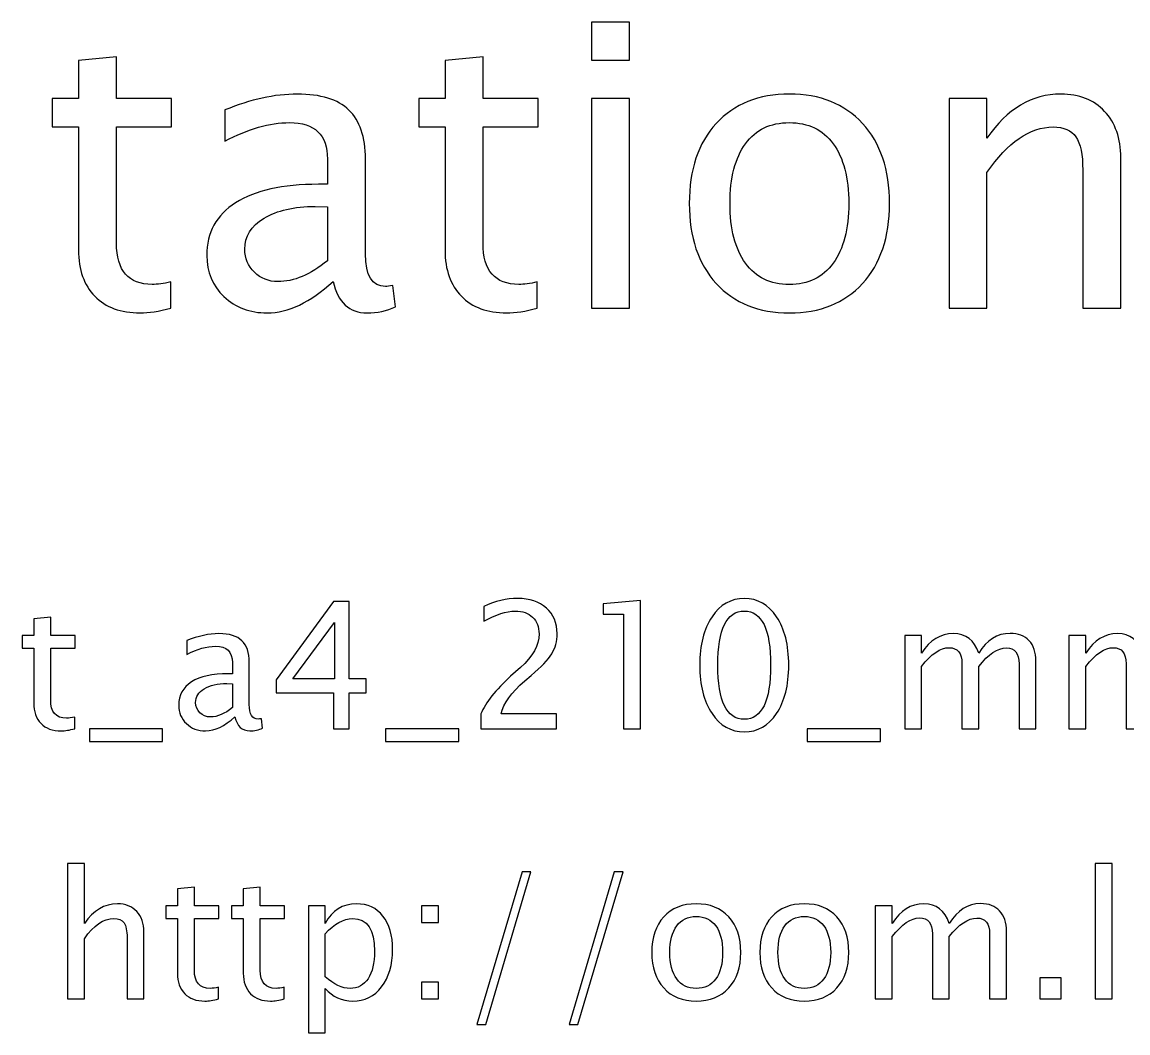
# Model space of a CAD drawing. Header units: centimetres. Extents: x -73 to 73, y -61 to 74.
# Drawn here: x -4.53 to 8.78, y 62.01 to 74.18 of the extents above; entities that cross this region are included whole.
import ezdxf

# ---------------------------------------------------------------- set-up
doc = ezdxf.new("R2010")
doc.units = ezdxf.units.CM
doc.header["$MEASUREMENT"] = 0
doc.layers.add('Layer 1', color=7, linetype='Continuous')

msp = doc.modelspace()

# ---------------------------------------------------------------- linework, layer by layer
at = {"layer": 'Layer 1'}
for points, knots in [([(2.32405, 73.71903), (2.32405, 73.71903), (2.32405, 74.17623), (2.32405, 74.17623), (2.32405, 74.17623), (2.32405, 74.17623), (2.78125, 74.17623), (2.78125, 74.17623), (2.78125, 74.17623), (2.78125, 74.17623), (2.78125, 73.71903), (2.78125, 73.71903), (2.78125, 73.71903), (2.78125, 73.71903), (2.32405, 73.71903), (2.32405, 73.71903)], [0, 0, 0, 0, 0.2, 0.2, 0.2, 0.2, 0.4, 0.4, 0.4, 0.4, 0.6, 0.6, 0.6, 0.6, 1, 1, 1, 1]), ([(-2.73929, 70.73373), (-2.88057, 70.69484), (-3.00361, 70.67579), (-3.10759, 70.67579), (-3.10759, 70.67579), (-3.34095, 70.67579), (-3.52272, 70.74247), (-3.65289, 70.87582), (-3.65289, 70.87582), (-3.78386, 71.00917), (-3.84895, 71.19411), (-3.84895, 71.43144), (-3.84895, 71.43144), (-3.84895, 71.43144), (-3.84895, 72.91417), (-3.84895, 72.91417), (-3.84895, 72.91417), (-3.84895, 72.91417), (-4.16486, 72.91417), (-4.16486, 72.91417), (-4.16486, 72.91417), (-4.16486, 72.91417), (-4.16486, 73.25707), (-4.16486, 73.25707), (-4.16486, 73.25707), (-4.16486, 73.25707), (-3.84895, 73.25707), (-3.84895, 73.25707), (-3.84895, 73.25707), (-3.84895, 73.25707), (-3.84895, 73.71347), (-3.84895, 73.71347), (-3.84895, 73.71347), (-3.84895, 73.71347), (-3.39175, 73.75713), (-3.39175, 73.75713), (-3.39175, 73.75713), (-3.39175, 73.75713), (-3.39175, 73.25707), (-3.39175, 73.25707), (-3.39175, 73.25707), (-3.39175, 73.25707), (-2.72976, 73.25707), (-2.72976, 73.25707), (-2.72976, 73.25707), (-2.72976, 73.25707), (-2.72976, 72.91417), (-2.72976, 72.91417), (-2.72976, 72.91417), (-2.72976, 72.91417), (-3.39175, 72.91417), (-3.39175, 72.91417), (-3.39175, 72.91417), (-3.39175, 72.91417), (-3.39175, 71.51399), (-3.39175, 71.51399), (-3.39175, 71.51399), (-3.39175, 71.18379), (-3.24808, 71.01869), (-2.96154, 71.01869), (-2.96154, 71.01869), (-2.90042, 71.01869), (-2.8266, 71.02901), (-2.73929, 71.04885), (-2.73929, 71.04885), (-2.73929, 71.04885), (-2.73929, 70.73373), (-2.73929, 70.73373)], [0, 0, 0, 0, 0.05555556, 0.05555556, 0.05555556, 0.05555556, 0.11111111, 0.11111111, 0.11111111, 0.11111111, 0.16666667, 0.16666667, 0.16666667, 0.16666667, 0.22222222, 0.22222222, 0.22222222, 0.22222222, 0.27777778, 0.27777778, 0.27777778, 0.27777778, 0.33333333, 0.33333333, 0.33333333, 0.33333333, 0.38888889, 0.38888889, 0.38888889, 0.38888889, 0.44444444, 0.44444444, 0.44444444, 0.44444444, 0.5, 0.5, 0.5, 0.5, 0.55555556, 0.55555556, 0.55555556, 0.55555556, 0.61111111, 0.61111111, 0.61111111, 0.61111111, 0.66666667, 0.66666667, 0.66666667, 0.66666667, 0.72222222, 0.72222222, 0.72222222, 0.72222222, 0.77777778, 0.77777778, 0.77777778, 0.77777778, 0.83333333, 0.83333333, 0.83333333, 0.83333333, 0.88888889, 0.88888889, 0.88888889, 0.88888889, 1, 1, 1, 1]), ([(1.67158, 70.73373), (1.5303, 70.69484), (1.40726, 70.67579), (1.30328, 70.67579), (1.30328, 70.67579), (1.06992, 70.67579), (0.88815, 70.74247), (0.75798, 70.87582), (0.75798, 70.87582), (0.62701, 71.00917), (0.56192, 71.19411), (0.56192, 71.43144), (0.56192, 71.43144), (0.56192, 71.43144), (0.56192, 72.91417), (0.56192, 72.91417), (0.56192, 72.91417), (0.56192, 72.91417), (0.24601, 72.91417), (0.24601, 72.91417), (0.24601, 72.91417), (0.24601, 72.91417), (0.24601, 73.25707), (0.24601, 73.25707), (0.24601, 73.25707), (0.24601, 73.25707), (0.56192, 73.25707), (0.56192, 73.25707), (0.56192, 73.25707), (0.56192, 73.25707), (0.56192, 73.71347), (0.56192, 73.71347), (0.56192, 73.71347), (0.56192, 73.71347), (1.01912, 73.75713), (1.01912, 73.75713), (1.01912, 73.75713), (1.01912, 73.75713), (1.01912, 73.25707), (1.01912, 73.25707), (1.01912, 73.25707), (1.01912, 73.25707), (1.68111, 73.25707), (1.68111, 73.25707), (1.68111, 73.25707), (1.68111, 73.25707), (1.68111, 72.91417), (1.68111, 72.91417), (1.68111, 72.91417), (1.68111, 72.91417), (1.01912, 72.91417), (1.01912, 72.91417), (1.01912, 72.91417), (1.01912, 72.91417), (1.01912, 71.51399), (1.01912, 71.51399), (1.01912, 71.51399), (1.01912, 71.18379), (1.16279, 71.01869), (1.44933, 71.01869), (1.44933, 71.01869), (1.51045, 71.01869), (1.58427, 71.02901), (1.67158, 71.04885), (1.67158, 71.04885), (1.67158, 71.04885), (1.67158, 70.73373), (1.67158, 70.73373)], [0, 0, 0, 0, 0.05555556, 0.05555556, 0.05555556, 0.05555556, 0.11111111, 0.11111111, 0.11111111, 0.11111111, 0.16666667, 0.16666667, 0.16666667, 0.16666667, 0.22222222, 0.22222222, 0.22222222, 0.22222222, 0.27777778, 0.27777778, 0.27777778, 0.27777778, 0.33333333, 0.33333333, 0.33333333, 0.33333333, 0.38888889, 0.38888889, 0.38888889, 0.38888889, 0.44444444, 0.44444444, 0.44444444, 0.44444444, 0.5, 0.5, 0.5, 0.5, 0.55555556, 0.55555556, 0.55555556, 0.55555556, 0.61111111, 0.61111111, 0.61111111, 0.61111111, 0.66666667, 0.66666667, 0.66666667, 0.66666667, 0.72222222, 0.72222222, 0.72222222, 0.72222222, 0.77777778, 0.77777778, 0.77777778, 0.77777778, 0.83333333, 0.83333333, 0.83333333, 0.83333333, 0.88888889, 0.88888889, 0.88888889, 0.88888889, 1, 1, 1, 1]), ([(-0.78586, 71.05441), (-1.0605, 70.802), (-1.32482, 70.67579), (-1.57882, 70.67579), (-1.57882, 70.67579), (-1.78758, 70.67579), (-1.96141, 70.74088), (-2.09873, 70.87185), (-2.09873, 70.87185), (-2.23684, 71.00282), (-2.30589, 71.16792), (-2.30589, 71.36715), (-2.30589, 71.36715), (-2.30589, 71.64258), (-2.19001, 71.85451), (-1.95823, 72.00215), (-1.95823, 72.00215), (-1.72646, 72.14978), (-1.39388, 72.2236), (-0.96049, 72.2236), (-0.96049, 72.2236), (-0.96049, 72.2236), (-0.85333, 72.2236), (-0.85333, 72.2236), (-0.85333, 72.2236), (-0.85333, 72.2236), (-0.85333, 72.52761), (-0.85333, 72.52761), (-0.85333, 72.52761), (-0.85333, 72.8205), (-1.00573, 72.96655), (-1.31133, 72.96655), (-1.31133, 72.96655), (-1.54786, 72.96655), (-1.80663, 72.89194), (-2.08682, 72.74272), (-2.08682, 72.74272), (-2.08682, 72.74272), (-2.08682, 73.11895), (-2.08682, 73.11895), (-2.08682, 73.11895), (-1.77884, 73.24595), (-1.48833, 73.30945), (-1.21608, 73.30945), (-1.21608, 73.30945), (-0.93588, 73.30945), (-0.72871, 73.24595), (-0.59616, 73.11816), (-0.59616, 73.11816), (-0.46281, 72.99037), (-0.39613, 72.79352), (-0.39613, 72.52761), (-0.39613, 72.52761), (-0.39613, 72.52761), (-0.39613, 71.38699), (-0.39613, 71.38699), (-0.39613, 71.38699), (-0.39613, 71.12585), (-0.31596, 70.99488), (-0.15483, 70.99488), (-0.15483, 70.99488), (-0.13499, 70.99488), (-0.10562, 70.99805), (-0.06673, 71.0044), (-0.06673, 71.0044), (-0.06673, 71.0044), (-0.03418, 70.7504), (-0.03418, 70.7504), (-0.03418, 70.7504), (-0.13816, 70.7004), (-0.25246, 70.67579), (-0.37788, 70.67579), (-0.37788, 70.67579), (-0.59139, 70.67579), (-0.72713, 70.802), (-0.78586, 71.05441)], [0, 0, 0, 0, 0.05, 0.05, 0.05, 0.05, 0.1, 0.1, 0.1, 0.1, 0.15, 0.15, 0.15, 0.15, 0.2, 0.2, 0.2, 0.2, 0.25, 0.25, 0.25, 0.25, 0.3, 0.3, 0.3, 0.3, 0.35, 0.35, 0.35, 0.35, 0.4, 0.4, 0.4, 0.4, 0.45, 0.45, 0.45, 0.45, 0.5, 0.5, 0.5, 0.5, 0.55, 0.55, 0.55, 0.55, 0.6, 0.6, 0.6, 0.6, 0.65, 0.65, 0.65, 0.65, 0.7, 0.7, 0.7, 0.7, 0.75, 0.75, 0.75, 0.75, 0.8, 0.8, 0.8, 0.8, 0.85, 0.85, 0.85, 0.85, 0.9, 0.9, 0.9, 0.9, 1, 1, 1, 1]), ([(2.32405, 70.73294), (2.32405, 70.73294), (2.32405, 73.25707), (2.32405, 73.25707), (2.32405, 73.25707), (2.32405, 73.25707), (2.78125, 73.25707), (2.78125, 73.25707), (2.78125, 73.25707), (2.78125, 73.25707), (2.78125, 70.73294), (2.78125, 70.73294), (2.78125, 70.73294), (2.78125, 70.73294), (2.32405, 70.73294), (2.32405, 70.73294)], [0, 0, 0, 0, 0.2, 0.2, 0.2, 0.2, 0.4, 0.4, 0.4, 0.4, 0.6, 0.6, 0.6, 0.6, 1, 1, 1, 1]), ([(4.7053, 70.67579), (4.33462, 70.67579), (4.04093, 70.79406), (3.82503, 71.0306), (3.82503, 71.0306), (3.60834, 71.26713), (3.50039, 71.5886), (3.50039, 71.99421), (3.50039, 71.99421), (3.50039, 72.39902), (3.60834, 72.7197), (3.82503, 72.95544), (3.82503, 72.95544), (4.04093, 73.19118), (4.33462, 73.30945), (4.7053, 73.30945), (4.7053, 73.30945), (5.07598, 73.30945), (5.36967, 73.19118), (5.58557, 72.95544), (5.58557, 72.95544), (5.80226, 72.7197), (5.91021, 72.39902), (5.91021, 71.99421), (5.91021, 71.99421), (5.91021, 71.5886), (5.80226, 71.26713), (5.58557, 71.0306), (5.58557, 71.0306), (5.36967, 70.79406), (5.07598, 70.67579), (4.7053, 70.67579)], [0, 0, 0, 0, 0.11111111, 0.11111111, 0.11111111, 0.11111111, 0.22222222, 0.22222222, 0.22222222, 0.22222222, 0.33333333, 0.33333333, 0.33333333, 0.33333333, 0.44444444, 0.44444444, 0.44444444, 0.44444444, 0.55555556, 0.55555556, 0.55555556, 0.55555556, 0.66666667, 0.66666667, 0.66666667, 0.66666667, 0.77777778, 0.77777778, 0.77777778, 0.77777778, 1, 1, 1, 1]), ([(6.62617, 70.73294), (6.62617, 70.73294), (6.62617, 73.25707), (6.62617, 73.25707), (6.62617, 73.25707), (6.62617, 73.25707), (7.08337, 73.25707), (7.08337, 73.25707), (7.08337, 73.25707), (7.08337, 73.25707), (7.08337, 72.78002), (7.08337, 72.78002), (7.08337, 72.78002), (7.32546, 73.13324), (7.62233, 73.30945), (7.97316, 73.30945), (7.97316, 73.30945), (8.19383, 73.30945), (8.36925, 73.2404), (8.49863, 73.10149), (8.49863, 73.10149), (8.62801, 72.96338), (8.6931, 72.77685), (8.6931, 72.54348), (8.6931, 72.54348), (8.6931, 72.54348), (8.6931, 70.73294), (8.6931, 70.73294), (8.6931, 70.73294), (8.6931, 70.73294), (8.2359, 70.73294), (8.2359, 70.73294), (8.2359, 70.73294), (8.2359, 70.73294), (8.2359, 72.39426), (8.2359, 72.39426), (8.2359, 72.39426), (8.2359, 72.58158), (8.20811, 72.71493), (8.15335, 72.79431), (8.15335, 72.79431), (8.09778, 72.87448), (8.0065, 72.91417), (7.87871, 72.91417), (7.87871, 72.91417), (7.59772, 72.91417), (7.33261, 72.73081), (7.08337, 72.3641), (7.08337, 72.3641), (7.08337, 72.3641), (7.08337, 70.73294), (7.08337, 70.73294), (7.08337, 70.73294), (7.08337, 70.73294), (6.62617, 70.73294), (6.62617, 70.73294)], [0, 0, 0, 0, 0.06666667, 0.06666667, 0.06666667, 0.06666667, 0.13333333, 0.13333333, 0.13333333, 0.13333333, 0.2, 0.2, 0.2, 0.2, 0.26666667, 0.26666667, 0.26666667, 0.26666667, 0.33333333, 0.33333333, 0.33333333, 0.33333333, 0.4, 0.4, 0.4, 0.4, 0.46666667, 0.46666667, 0.46666667, 0.46666667, 0.53333333, 0.53333333, 0.53333333, 0.53333333, 0.6, 0.6, 0.6, 0.6, 0.66666667, 0.66666667, 0.66666667, 0.66666667, 0.73333333, 0.73333333, 0.73333333, 0.73333333, 0.8, 0.8, 0.8, 0.8, 0.86666667, 0.86666667, 0.86666667, 0.86666667, 1, 1, 1, 1]), ([(4.7045, 71.01869), (4.93072, 71.01869), (5.10694, 71.10362), (5.23235, 71.27428), (5.23235, 71.27428), (5.35697, 71.44414), (5.41967, 71.68465), (5.41967, 71.99421), (5.41967, 71.99421), (5.41967, 72.30298), (5.35697, 72.54269), (5.23235, 72.71255), (5.23235, 72.71255), (5.10694, 72.88162), (4.93072, 72.96655), (4.7045, 72.96655), (4.7045, 72.96655), (4.47749, 72.96655), (4.30128, 72.88162), (4.17745, 72.71255), (4.17745, 72.71255), (4.05284, 72.54269), (3.99092, 72.30298), (3.99092, 71.99421), (3.99092, 71.99421), (3.99092, 71.68465), (4.05284, 71.44414), (4.17745, 71.27428), (4.17745, 71.27428), (4.30128, 71.10362), (4.47749, 71.01869), (4.7045, 71.01869)], [0, 0, 0, 0, 0.11111111, 0.11111111, 0.11111111, 0.11111111, 0.22222222, 0.22222222, 0.22222222, 0.22222222, 0.33333333, 0.33333333, 0.33333333, 0.33333333, 0.44444444, 0.44444444, 0.44444444, 0.44444444, 0.55555556, 0.55555556, 0.55555556, 0.55555556, 0.66666667, 0.66666667, 0.66666667, 0.66666667, 0.77777778, 0.77777778, 0.77777778, 0.77777778, 1, 1, 1, 1]), ([(-0.85333, 71.30365), (-0.85333, 71.30365), (-0.85333, 71.95214), (-0.85333, 71.95214), (-0.85333, 71.95214), (-0.85333, 71.95214), (-1.00018, 71.9569), (-1.00018, 71.9569), (-1.00018, 71.9569), (-1.25418, 71.9569), (-1.45896, 71.91007), (-1.61533, 71.81641), (-1.61533, 71.81641), (-1.77091, 71.72195), (-1.84869, 71.59733), (-1.84869, 71.44176), (-1.84869, 71.44176), (-1.84869, 71.33302), (-1.8098, 71.24094), (-1.73281, 71.16553), (-1.73281, 71.16553), (-1.65502, 71.09013), (-1.56056, 71.05203), (-1.44864, 71.05203), (-1.44864, 71.05203), (-1.25814, 71.05203), (-1.05971, 71.13617), (-0.85333, 71.30365)], [0, 0, 0, 0, 0.125, 0.125, 0.125, 0.125, 0.25, 0.25, 0.25, 0.25, 0.375, 0.375, 0.375, 0.375, 0.5, 0.5, 0.5, 0.5, 0.625, 0.625, 0.625, 0.625, 0.75, 0.75, 0.75, 0.75, 1, 1, 1, 1]), ([(-0.78234, 65.67044), (-0.78234, 65.67044), (-0.78234, 66.10436), (-0.78234, 66.10436), (-0.78234, 66.10436), (-0.78234, 66.10436), (-1.47237, 66.10436), (-1.47237, 66.10436), (-1.47237, 66.10436), (-1.47237, 66.10436), (-1.47237, 66.25887), (-1.47237, 66.25887), (-1.47237, 66.25887), (-1.47237, 66.25887), (-0.78234, 67.20079), (-0.78234, 67.20079), (-0.78234, 67.20079), (-0.78234, 67.20079), (-0.59184, 67.20079), (-0.59184, 67.20079), (-0.59184, 67.20079), (-0.59184, 67.20079), (-0.59184, 66.27157), (-0.59184, 66.27157), (-0.59184, 66.27157), (-0.59184, 66.27157), (-0.38652, 66.27157), (-0.38652, 66.27157), (-0.38652, 66.27157), (-0.38652, 66.27157), (-0.38652, 66.10436), (-0.38652, 66.10436), (-0.38652, 66.10436), (-0.38652, 66.10436), (-0.59184, 66.10436), (-0.59184, 66.10436), (-0.59184, 66.10436), (-0.59184, 66.10436), (-0.59184, 65.67044), (-0.59184, 65.67044), (-0.59184, 65.67044), (-0.59184, 65.67044), (-0.78234, 65.67044), (-0.78234, 65.67044)], [0, 0, 0, 0, 0.08333333, 0.08333333, 0.08333333, 0.08333333, 0.16666667, 0.16666667, 0.16666667, 0.16666667, 0.25, 0.25, 0.25, 0.25, 0.33333333, 0.33333333, 0.33333333, 0.33333333, 0.41666667, 0.41666667, 0.41666667, 0.41666667, 0.5, 0.5, 0.5, 0.5, 0.58333333, 0.58333333, 0.58333333, 0.58333333, 0.66666667, 0.66666667, 0.66666667, 0.66666667, 0.75, 0.75, 0.75, 0.75, 0.83333333, 0.83333333, 0.83333333, 0.83333333, 1, 1, 1, 1]), ([(0.99214, 65.67044), (0.99214, 65.67044), (0.99214, 65.84824), (0.99214, 65.84824), (0.99214, 65.84824), (1.05141, 65.98688), (1.171, 66.13822), (1.35127, 66.30156), (1.35127, 66.30156), (1.35127, 66.30156), (1.46769, 66.40598), (1.46769, 66.40598), (1.46769, 66.40598), (1.61762, 66.54216), (1.69276, 66.67692), (1.69276, 66.81097), (1.69276, 66.81097), (1.69276, 66.8967), (1.66701, 66.96373), (1.61586, 67.01276), (1.61586, 67.01276), (1.5647, 67.0618), (1.49379, 67.08649), (1.40384, 67.08649), (1.40384, 67.08649), (1.29871, 67.08649), (1.17418, 67.04628), (1.03024, 66.96584), (1.03024, 66.96584), (1.03024, 66.96584), (1.03024, 67.14364), (1.03024, 67.14364), (1.03024, 67.14364), (1.16606, 67.20714), (1.30118, 67.23889), (1.43594, 67.23889), (1.43594, 67.23889), (1.57917, 67.23889), (1.69417, 67.20044), (1.78096, 67.12318), (1.78096, 67.12318), (1.86739, 67.04592), (1.91078, 66.94362), (1.91078, 66.81591), (1.91078, 66.81591), (1.91078, 66.72419), (1.88891, 66.6427), (1.84516, 66.57179), (1.84516, 66.57179), (1.80106, 66.50053), (1.71957, 66.41445), (1.59998, 66.31285), (1.59998, 66.31285), (1.59998, 66.31285), (1.52131, 66.24582), (1.52131, 66.24582), (1.52131, 66.24582), (1.35762, 66.10718), (1.26308, 65.97453), (1.23768, 65.84824), (1.23768, 65.84824), (1.23768, 65.84824), (1.90443, 65.84824), (1.90443, 65.84824), (1.90443, 65.84824), (1.90443, 65.84824), (1.90443, 65.67044), (1.90443, 65.67044), (1.90443, 65.67044), (1.90443, 65.67044), (0.99214, 65.67044), (0.99214, 65.67044)], [0, 0, 0, 0, 0.05263158, 0.05263158, 0.05263158, 0.05263158, 0.10526316, 0.10526316, 0.10526316, 0.10526316, 0.15789474, 0.15789474, 0.15789474, 0.15789474, 0.21052632, 0.21052632, 0.21052632, 0.21052632, 0.26315789, 0.26315789, 0.26315789, 0.26315789, 0.31578947, 0.31578947, 0.31578947, 0.31578947, 0.36842105, 0.36842105, 0.36842105, 0.36842105, 0.42105263, 0.42105263, 0.42105263, 0.42105263, 0.47368421, 0.47368421, 0.47368421, 0.47368421, 0.52631579, 0.52631579, 0.52631579, 0.52631579, 0.57894737, 0.57894737, 0.57894737, 0.57894737, 0.63157895, 0.63157895, 0.63157895, 0.63157895, 0.68421053, 0.68421053, 0.68421053, 0.68421053, 0.73684211, 0.73684211, 0.73684211, 0.73684211, 0.78947368, 0.78947368, 0.78947368, 0.78947368, 0.84210526, 0.84210526, 0.84210526, 0.84210526, 0.89473684, 0.89473684, 0.89473684, 0.89473684, 1, 1, 1, 1]), ([(2.70947, 65.67044), (2.70947, 65.67044), (2.70947, 67.04839), (2.70947, 67.04839), (2.70947, 67.04839), (2.70947, 67.04839), (2.46605, 67.04839), (2.46605, 67.04839), (2.46605, 67.04839), (2.46605, 67.04839), (2.46605, 67.17539), (2.46605, 67.17539), (2.46605, 67.17539), (2.46605, 67.17539), (2.91267, 67.21349), (2.91267, 67.21349), (2.91267, 67.21349), (2.91267, 67.21349), (2.91267, 65.67044), (2.91267, 65.67044), (2.91267, 65.67044), (2.91267, 65.67044), (2.70947, 65.67044), (2.70947, 65.67044)], [0, 0, 0, 0, 0.14285714, 0.14285714, 0.14285714, 0.14285714, 0.28571429, 0.28571429, 0.28571429, 0.28571429, 0.42857143, 0.42857143, 0.42857143, 0.42857143, 0.57142857, 0.57142857, 0.57142857, 0.57142857, 0.71428571, 0.71428571, 0.71428571, 0.71428571, 1, 1, 1, 1]), ([(4.16221, 65.63234), (4.00169, 65.63234), (3.87222, 65.70607), (3.77415, 65.85318), (3.77415, 65.85318), (3.67573, 66.00029), (3.62669, 66.19432), (3.62669, 66.43562), (3.62669, 66.43562), (3.62669, 66.67692), (3.67573, 66.87094), (3.77415, 67.01805), (3.77415, 67.01805), (3.87222, 67.16516), (4.00169, 67.23889), (4.16221, 67.23889), (4.16221, 67.23889), (4.32343, 67.23889), (4.4529, 67.16551), (4.55097, 67.01876), (4.55097, 67.01876), (4.64869, 66.872), (4.69773, 66.67762), (4.69773, 66.43562), (4.69773, 66.43562), (4.69773, 66.19432), (4.64869, 66.00029), (4.55097, 65.85318), (4.55097, 65.85318), (4.4529, 65.70607), (4.32343, 65.63234), (4.16221, 65.63234)], [0, 0, 0, 0, 0.11111111, 0.11111111, 0.11111111, 0.11111111, 0.22222222, 0.22222222, 0.22222222, 0.22222222, 0.33333333, 0.33333333, 0.33333333, 0.33333333, 0.44444444, 0.44444444, 0.44444444, 0.44444444, 0.55555556, 0.55555556, 0.55555556, 0.55555556, 0.66666667, 0.66666667, 0.66666667, 0.66666667, 0.77777778, 0.77777778, 0.77777778, 0.77777778, 1, 1, 1, 1]), ([(4.16185, 65.78474), (4.37387, 65.78474), (4.47971, 66.0017), (4.47971, 66.43562), (4.47971, 66.43562), (4.47971, 66.86953), (4.37387, 67.08649), (4.16185, 67.08649), (4.16185, 67.08649), (3.95054, 67.08649), (3.84471, 66.86953), (3.84471, 66.43562), (3.84471, 66.43562), (3.84471, 66.0017), (3.95054, 65.78474), (4.16185, 65.78474)], [0, 0, 0, 0, 0.2, 0.2, 0.2, 0.2, 0.4, 0.4, 0.4, 0.4, 0.6, 0.6, 0.6, 0.6, 1, 1, 1, 1]), ([(-3.89419, 65.67079), (-3.95698, 65.65351), (-4.01166, 65.64504), (-4.05788, 65.64504), (-4.05788, 65.64504), (-4.16159, 65.64504), (-4.24238, 65.67467), (-4.30024, 65.73394), (-4.30024, 65.73394), (-4.35845, 65.79321), (-4.38737, 65.8754), (-4.38737, 65.98088), (-4.38737, 65.98088), (-4.38737, 65.98088), (-4.38737, 66.63987), (-4.38737, 66.63987), (-4.38737, 66.63987), (-4.38737, 66.63987), (-4.52778, 66.63987), (-4.52778, 66.63987), (-4.52778, 66.63987), (-4.52778, 66.63987), (-4.52778, 66.79228), (-4.52778, 66.79228), (-4.52778, 66.79228), (-4.52778, 66.79228), (-4.38737, 66.79228), (-4.38737, 66.79228), (-4.38737, 66.79228), (-4.38737, 66.79228), (-4.38737, 66.99512), (-4.38737, 66.99512), (-4.38737, 66.99512), (-4.38737, 66.99512), (-4.18417, 67.01453), (-4.18417, 67.01453), (-4.18417, 67.01453), (-4.18417, 67.01453), (-4.18417, 66.79228), (-4.18417, 66.79228), (-4.18417, 66.79228), (-4.18417, 66.79228), (-3.88996, 66.79228), (-3.88996, 66.79228), (-3.88996, 66.79228), (-3.88996, 66.79228), (-3.88996, 66.63987), (-3.88996, 66.63987), (-3.88996, 66.63987), (-3.88996, 66.63987), (-4.18417, 66.63987), (-4.18417, 66.63987), (-4.18417, 66.63987), (-4.18417, 66.63987), (-4.18417, 66.01757), (-4.18417, 66.01757), (-4.18417, 66.01757), (-4.18417, 65.87082), (-4.12032, 65.79744), (-3.99297, 65.79744), (-3.99297, 65.79744), (-3.9658, 65.79744), (-3.93299, 65.80203), (-3.89419, 65.81085), (-3.89419, 65.81085), (-3.89419, 65.81085), (-3.89419, 65.67079), (-3.89419, 65.67079)], [0, 0, 0, 0, 0.05555556, 0.05555556, 0.05555556, 0.05555556, 0.11111111, 0.11111111, 0.11111111, 0.11111111, 0.16666667, 0.16666667, 0.16666667, 0.16666667, 0.22222222, 0.22222222, 0.22222222, 0.22222222, 0.27777778, 0.27777778, 0.27777778, 0.27777778, 0.33333333, 0.33333333, 0.33333333, 0.33333333, 0.38888889, 0.38888889, 0.38888889, 0.38888889, 0.44444444, 0.44444444, 0.44444444, 0.44444444, 0.5, 0.5, 0.5, 0.5, 0.55555556, 0.55555556, 0.55555556, 0.55555556, 0.61111111, 0.61111111, 0.61111111, 0.61111111, 0.66666667, 0.66666667, 0.66666667, 0.66666667, 0.72222222, 0.72222222, 0.72222222, 0.72222222, 0.77777778, 0.77777778, 0.77777778, 0.77777778, 0.83333333, 0.83333333, 0.83333333, 0.83333333, 0.88888889, 0.88888889, 0.88888889, 0.88888889, 1, 1, 1, 1]), ([(-1.27164, 66.27157), (-1.27164, 66.27157), (-0.76964, 66.27157), (-0.76964, 66.27157), (-0.76964, 66.27157), (-0.76964, 66.27157), (-0.76964, 66.94961), (-0.76964, 66.94961), (-0.76964, 66.94961), (-0.76964, 66.94961), (-1.27164, 66.27157), (-1.27164, 66.27157)], [0, 0, 0, 0, 0.25, 0.25, 0.25, 0.25, 0.5, 0.5, 0.5, 0.5, 1, 1, 1, 1]), ([(-1.96767, 65.81332), (-2.08973, 65.70113), (-2.2072, 65.64504), (-2.32009, 65.64504), (-2.32009, 65.64504), (-2.41287, 65.64504), (-2.49013, 65.67397), (-2.55116, 65.73218), (-2.55116, 65.73218), (-2.61254, 65.79038), (-2.64324, 65.86376), (-2.64324, 65.95231), (-2.64324, 65.95231), (-2.64324, 66.07472), (-2.59173, 66.16892), (-2.48872, 66.23453), (-2.48872, 66.23453), (-2.38571, 66.30015), (-2.23789, 66.33296), (-2.04528, 66.33296), (-2.04528, 66.33296), (-2.04528, 66.33296), (-1.99765, 66.33296), (-1.99765, 66.33296), (-1.99765, 66.33296), (-1.99765, 66.33296), (-1.99765, 66.46807), (-1.99765, 66.46807), (-1.99765, 66.46807), (-1.99765, 66.59825), (-2.06539, 66.66316), (-2.20121, 66.66316), (-2.20121, 66.66316), (-2.30633, 66.66316), (-2.42134, 66.63), (-2.54587, 66.56367), (-2.54587, 66.56367), (-2.54587, 66.56367), (-2.54587, 66.73089), (-2.54587, 66.73089), (-2.54587, 66.73089), (-2.40899, 66.78734), (-2.27987, 66.81556), (-2.15887, 66.81556), (-2.15887, 66.81556), (-2.03434, 66.81556), (-1.94227, 66.78734), (-1.88335, 66.73054), (-1.88335, 66.73054), (-1.82409, 66.67374), (-1.79445, 66.58625), (-1.79445, 66.46807), (-1.79445, 66.46807), (-1.79445, 66.46807), (-1.79445, 65.96113), (-1.79445, 65.96113), (-1.79445, 65.96113), (-1.79445, 65.84507), (-1.75882, 65.78686), (-1.68721, 65.78686), (-1.68721, 65.78686), (-1.67839, 65.78686), (-1.66533, 65.78827), (-1.64805, 65.79109), (-1.64805, 65.79109), (-1.64805, 65.79109), (-1.63358, 65.6782), (-1.63358, 65.6782), (-1.63358, 65.6782), (-1.6798, 65.65598), (-1.7306, 65.64504), (-1.78634, 65.64504), (-1.78634, 65.64504), (-1.88124, 65.64504), (-1.94156, 65.70113), (-1.96767, 65.81332)], [0, 0, 0, 0, 0.05, 0.05, 0.05, 0.05, 0.1, 0.1, 0.1, 0.1, 0.15, 0.15, 0.15, 0.15, 0.2, 0.2, 0.2, 0.2, 0.25, 0.25, 0.25, 0.25, 0.3, 0.3, 0.3, 0.3, 0.35, 0.35, 0.35, 0.35, 0.4, 0.4, 0.4, 0.4, 0.45, 0.45, 0.45, 0.45, 0.5, 0.5, 0.5, 0.5, 0.55, 0.55, 0.55, 0.55, 0.6, 0.6, 0.6, 0.6, 0.65, 0.65, 0.65, 0.65, 0.7, 0.7, 0.7, 0.7, 0.75, 0.75, 0.75, 0.75, 0.8, 0.8, 0.8, 0.8, 0.85, 0.85, 0.85, 0.85, 0.9, 0.9, 0.9, 0.9, 1, 1, 1, 1]), ([(6.09332, 65.67044), (6.09332, 65.67044), (6.09332, 66.79228), (6.09332, 66.79228), (6.09332, 66.79228), (6.09332, 66.79228), (6.29652, 66.79228), (6.29652, 66.79228), (6.29652, 66.79228), (6.29652, 66.79228), (6.29652, 66.58026), (6.29652, 66.58026), (6.29652, 66.58026), (6.39565, 66.73724), (6.52265, 66.81556), (6.67823, 66.81556), (6.67823, 66.81556), (6.82816, 66.81556), (6.93011, 66.73724), (6.98444, 66.58026), (6.98444, 66.58026), (7.08075, 66.73865), (7.20634, 66.81768), (7.3605, 66.81768), (7.3605, 66.81768), (7.45893, 66.81768), (7.53548, 66.78875), (7.59016, 66.73054), (7.59016, 66.73054), (7.64484, 66.67233), (7.67236, 66.59084), (7.67236, 66.48606), (7.67236, 66.48606), (7.67236, 66.48606), (7.67236, 65.67044), (7.67236, 65.67044), (7.67236, 65.67044), (7.67236, 65.67044), (7.46916, 65.67044), (7.46916, 65.67044), (7.46916, 65.67044), (7.46916, 65.67044), (7.46916, 66.45255), (7.46916, 66.45255), (7.46916, 66.45255), (7.46916, 66.58026), (7.41836, 66.64411), (7.31676, 66.64411), (7.31676, 66.64411), (7.21127, 66.64411), (7.1005, 66.56967), (6.98444, 66.42045), (6.98444, 66.42045), (6.98444, 66.42045), (6.98444, 65.67044), (6.98444, 65.67044), (6.98444, 65.67044), (6.98444, 65.67044), (6.78124, 65.67044), (6.78124, 65.67044), (6.78124, 65.67044), (6.78124, 65.67044), (6.78124, 66.45326), (6.78124, 66.45326), (6.78124, 66.45326), (6.78124, 66.58202), (6.72973, 66.64622), (6.62637, 66.64622), (6.62637, 66.64622), (6.52371, 66.64622), (6.41364, 66.57144), (6.29652, 66.42151), (6.29652, 66.42151), (6.29652, 66.42151), (6.29652, 65.67044), (6.29652, 65.67044), (6.29652, 65.67044), (6.29652, 65.67044), (6.09332, 65.67044), (6.09332, 65.67044)], [0, 0, 0, 0, 0.04761905, 0.04761905, 0.04761905, 0.04761905, 0.0952381, 0.0952381, 0.0952381, 0.0952381, 0.14285714, 0.14285714, 0.14285714, 0.14285714, 0.19047619, 0.19047619, 0.19047619, 0.19047619, 0.23809524, 0.23809524, 0.23809524, 0.23809524, 0.28571429, 0.28571429, 0.28571429, 0.28571429, 0.33333333, 0.33333333, 0.33333333, 0.33333333, 0.38095238, 0.38095238, 0.38095238, 0.38095238, 0.42857143, 0.42857143, 0.42857143, 0.42857143, 0.47619048, 0.47619048, 0.47619048, 0.47619048, 0.52380952, 0.52380952, 0.52380952, 0.52380952, 0.57142857, 0.57142857, 0.57142857, 0.57142857, 0.61904762, 0.61904762, 0.61904762, 0.61904762, 0.66666667, 0.66666667, 0.66666667, 0.66666667, 0.71428571, 0.71428571, 0.71428571, 0.71428571, 0.76190476, 0.76190476, 0.76190476, 0.76190476, 0.80952381, 0.80952381, 0.80952381, 0.80952381, 0.85714286, 0.85714286, 0.85714286, 0.85714286, 0.9047619, 0.9047619, 0.9047619, 0.9047619, 1, 1, 1, 1]), ([(8.06958, 65.67044), (8.06958, 65.67044), (8.06958, 66.79228), (8.06958, 66.79228), (8.06958, 66.79228), (8.06958, 66.79228), (8.27278, 66.79228), (8.27278, 66.79228), (8.27278, 66.79228), (8.27278, 66.79228), (8.27278, 66.58026), (8.27278, 66.58026), (8.27278, 66.58026), (8.37191, 66.73724), (8.49891, 66.81556), (8.65449, 66.81556), (8.65449, 66.81556), (8.80442, 66.81556), (8.90637, 66.73724), (8.9607, 66.58026), (8.9607, 66.58026), (9.05701, 66.73865), (9.1826, 66.81768), (9.33676, 66.81768), (9.33676, 66.81768), (9.43519, 66.81768), (9.51174, 66.78875), (9.56642, 66.73054), (9.56642, 66.73054), (9.6211, 66.67233), (9.64862, 66.59084), (9.64862, 66.48606), (9.64862, 66.48606), (9.64862, 66.48606), (9.64862, 65.67044), (9.64862, 65.67044), (9.64862, 65.67044), (9.64862, 65.67044), (9.44542, 65.67044), (9.44542, 65.67044), (9.44542, 65.67044), (9.44542, 65.67044), (9.44542, 66.45255), (9.44542, 66.45255), (9.44542, 66.45255), (9.44542, 66.58026), (9.39462, 66.64411), (9.29302, 66.64411), (9.29302, 66.64411), (9.18753, 66.64411), (9.07676, 66.56967), (8.9607, 66.42045), (8.9607, 66.42045), (8.9607, 66.42045), (8.9607, 65.67044), (8.9607, 65.67044), (8.9607, 65.67044), (8.9607, 65.67044), (8.7575, 65.67044), (8.7575, 65.67044), (8.7575, 65.67044), (8.7575, 65.67044), (8.7575, 66.45326), (8.7575, 66.45326), (8.7575, 66.45326), (8.7575, 66.58202), (8.70599, 66.64622), (8.60263, 66.64622), (8.60263, 66.64622), (8.49997, 66.64622), (8.3899, 66.57144), (8.27278, 66.42151), (8.27278, 66.42151), (8.27278, 66.42151), (8.27278, 65.67044), (8.27278, 65.67044), (8.27278, 65.67044), (8.27278, 65.67044), (8.06958, 65.67044), (8.06958, 65.67044)], [0, 0, 0, 0, 0.04761905, 0.04761905, 0.04761905, 0.04761905, 0.0952381, 0.0952381, 0.0952381, 0.0952381, 0.14285714, 0.14285714, 0.14285714, 0.14285714, 0.19047619, 0.19047619, 0.19047619, 0.19047619, 0.23809524, 0.23809524, 0.23809524, 0.23809524, 0.28571429, 0.28571429, 0.28571429, 0.28571429, 0.33333333, 0.33333333, 0.33333333, 0.33333333, 0.38095238, 0.38095238, 0.38095238, 0.38095238, 0.42857143, 0.42857143, 0.42857143, 0.42857143, 0.47619048, 0.47619048, 0.47619048, 0.47619048, 0.52380952, 0.52380952, 0.52380952, 0.52380952, 0.57142857, 0.57142857, 0.57142857, 0.57142857, 0.61904762, 0.61904762, 0.61904762, 0.61904762, 0.66666667, 0.66666667, 0.66666667, 0.66666667, 0.71428571, 0.71428571, 0.71428571, 0.71428571, 0.76190476, 0.76190476, 0.76190476, 0.76190476, 0.80952381, 0.80952381, 0.80952381, 0.80952381, 0.85714286, 0.85714286, 0.85714286, 0.85714286, 0.9047619, 0.9047619, 0.9047619, 0.9047619, 1, 1, 1, 1]), ([(-1.99765, 65.92409), (-1.99765, 65.92409), (-1.99765, 66.21231), (-1.99765, 66.21231), (-1.99765, 66.21231), (-1.99765, 66.21231), (-2.06292, 66.21442), (-2.06292, 66.21442), (-2.06292, 66.21442), (-2.17581, 66.21442), (-2.26682, 66.19361), (-2.33632, 66.15198), (-2.33632, 66.15198), (-2.40546, 66.11), (-2.44004, 66.05462), (-2.44004, 65.98547), (-2.44004, 65.98547), (-2.44004, 65.93714), (-2.42275, 65.89622), (-2.38853, 65.8627), (-2.38853, 65.8627), (-2.35396, 65.82919), (-2.31198, 65.81226), (-2.26224, 65.81226), (-2.26224, 65.81226), (-2.17757, 65.81226), (-2.08937, 65.84965), (-1.99765, 65.92409)], [0, 0, 0, 0, 0.125, 0.125, 0.125, 0.125, 0.25, 0.25, 0.25, 0.25, 0.375, 0.375, 0.375, 0.375, 0.5, 0.5, 0.5, 0.5, 0.625, 0.625, 0.625, 0.625, 0.75, 0.75, 0.75, 0.75, 1, 1, 1, 1]), ([(-3.71851, 65.51804), (-3.71851, 65.51804), (-3.71851, 65.67044), (-3.71851, 65.67044), (-3.71851, 65.67044), (-3.71851, 65.67044), (-2.83798, 65.67044), (-2.83798, 65.67044), (-2.83798, 65.67044), (-2.83798, 65.67044), (-2.83798, 65.51804), (-2.83798, 65.51804), (-2.83798, 65.51804), (-2.83798, 65.51804), (-3.71851, 65.51804), (-3.71851, 65.51804)], [0, 0, 0, 0, 0.2, 0.2, 0.2, 0.2, 0.4, 0.4, 0.4, 0.4, 0.6, 0.6, 0.6, 0.6, 1, 1, 1, 1]), ([(-0.15298, 65.51804), (-0.15298, 65.51804), (-0.15298, 65.67044), (-0.15298, 65.67044), (-0.15298, 65.67044), (-0.15298, 65.67044), (0.72755, 65.67044), (0.72755, 65.67044), (0.72755, 65.67044), (0.72755, 65.67044), (0.72755, 65.51804), (0.72755, 65.51804), (0.72755, 65.51804), (0.72755, 65.51804), (-0.15298, 65.51804), (-0.15298, 65.51804)], [0, 0, 0, 0, 0.2, 0.2, 0.2, 0.2, 0.4, 0.4, 0.4, 0.4, 0.6, 0.6, 0.6, 0.6, 1, 1, 1, 1]), ([(4.92068, 65.51804), (4.92068, 65.51804), (4.92068, 65.67044), (4.92068, 65.67044), (4.92068, 65.67044), (4.92068, 65.67044), (5.80121, 65.67044), (5.80121, 65.67044), (5.80121, 65.67044), (5.80121, 65.67044), (5.80121, 65.51804), (5.80121, 65.51804), (5.80121, 65.51804), (5.80121, 65.51804), (4.92068, 65.51804), (4.92068, 65.51804)], [0, 0, 0, 0, 0.2, 0.2, 0.2, 0.2, 0.4, 0.4, 0.4, 0.4, 0.6, 0.6, 0.6, 0.6, 1, 1, 1, 1]), ([(-3.98026, 62.41783), (-3.98026, 62.41783), (-3.98026, 64.04978), (-3.98026, 64.04978), (-3.98026, 64.04978), (-3.98026, 64.04978), (-3.77706, 64.04978), (-3.77706, 64.04978), (-3.77706, 64.04978), (-3.77706, 64.04978), (-3.77706, 63.32765), (-3.77706, 63.32765), (-3.77706, 63.32765), (-3.66946, 63.48463), (-3.53752, 63.56295), (-3.38159, 63.56295), (-3.38159, 63.56295), (-3.28352, 63.56295), (-3.20556, 63.53226), (-3.14806, 63.47052), (-3.14806, 63.47052), (-3.09055, 63.40914), (-3.06162, 63.32623), (-3.06162, 63.22252), (-3.06162, 63.22252), (-3.06162, 63.22252), (-3.06162, 62.41783), (-3.06162, 62.41783), (-3.06162, 62.41783), (-3.06162, 62.41783), (-3.26483, 62.41783), (-3.26483, 62.41783), (-3.26483, 62.41783), (-3.26483, 62.41783), (-3.26483, 63.1562), (-3.26483, 63.1562), (-3.26483, 63.1562), (-3.26483, 63.23945), (-3.27717, 63.29872), (-3.30151, 63.334), (-3.30151, 63.334), (-3.32621, 63.36963), (-3.36678, 63.38726), (-3.42358, 63.38726), (-3.42358, 63.38726), (-3.54846, 63.38726), (-3.66629, 63.30577), (-3.77706, 63.14279), (-3.77706, 63.14279), (-3.77706, 63.14279), (-3.77706, 62.41783), (-3.77706, 62.41783), (-3.77706, 62.41783), (-3.77706, 62.41783), (-3.98026, 62.41783), (-3.98026, 62.41783)], [0, 0, 0, 0, 0.06666667, 0.06666667, 0.06666667, 0.06666667, 0.13333333, 0.13333333, 0.13333333, 0.13333333, 0.2, 0.2, 0.2, 0.2, 0.26666667, 0.26666667, 0.26666667, 0.26666667, 0.33333333, 0.33333333, 0.33333333, 0.33333333, 0.4, 0.4, 0.4, 0.4, 0.46666667, 0.46666667, 0.46666667, 0.46666667, 0.53333333, 0.53333333, 0.53333333, 0.53333333, 0.6, 0.6, 0.6, 0.6, 0.66666667, 0.66666667, 0.66666667, 0.66666667, 0.73333333, 0.73333333, 0.73333333, 0.73333333, 0.8, 0.8, 0.8, 0.8, 0.86666667, 0.86666667, 0.86666667, 0.86666667, 1, 1, 1, 1]), ([(8.3846, 62.41783), (8.3846, 62.41783), (8.3846, 64.04978), (8.3846, 64.04978), (8.3846, 64.04978), (8.3846, 64.04978), (8.5878, 64.04978), (8.5878, 64.04978), (8.5878, 64.04978), (8.5878, 64.04978), (8.5878, 62.41783), (8.5878, 62.41783), (8.5878, 62.41783), (8.5878, 62.41783), (8.3846, 62.41783), (8.3846, 62.41783)], [0, 0, 0, 0, 0.2, 0.2, 0.2, 0.2, 0.4, 0.4, 0.4, 0.4, 0.6, 0.6, 0.6, 0.6, 1, 1, 1, 1]), ([(0.94381, 62.11091), (0.94381, 62.11091), (1.48815, 63.94818), (1.48815, 63.94818), (1.48815, 63.94818), (1.48815, 63.94818), (1.59574, 63.94818), (1.59574, 63.94818), (1.59574, 63.94818), (1.59574, 63.94818), (1.05141, 62.11091), (1.05141, 62.11091), (1.05141, 62.11091), (1.05141, 62.11091), (0.94381, 62.11091), (0.94381, 62.11091)], [0, 0, 0, 0, 0.2, 0.2, 0.2, 0.2, 0.4, 0.4, 0.4, 0.4, 0.6, 0.6, 0.6, 0.6, 1, 1, 1, 1]), ([(2.05365, 62.11091), (2.05365, 62.11091), (2.59799, 63.94818), (2.59799, 63.94818), (2.59799, 63.94818), (2.59799, 63.94818), (2.70558, 63.94818), (2.70558, 63.94818), (2.70558, 63.94818), (2.70558, 63.94818), (2.16125, 62.11091), (2.16125, 62.11091), (2.16125, 62.11091), (2.16125, 62.11091), (2.05365, 62.11091), (2.05365, 62.11091)], [0, 0, 0, 0, 0.2, 0.2, 0.2, 0.2, 0.4, 0.4, 0.4, 0.4, 0.6, 0.6, 0.6, 0.6, 1, 1, 1, 1]), ([(-2.16486, 62.41818), (-2.22765, 62.4009), (-2.28233, 62.39243), (-2.32855, 62.39243), (-2.32855, 62.39243), (-2.43226, 62.39243), (-2.51305, 62.42206), (-2.57091, 62.48133), (-2.57091, 62.48133), (-2.62912, 62.5406), (-2.65804, 62.62279), (-2.65804, 62.72827), (-2.65804, 62.72827), (-2.65804, 62.72827), (-2.65804, 63.38726), (-2.65804, 63.38726), (-2.65804, 63.38726), (-2.65804, 63.38726), (-2.79845, 63.38726), (-2.79845, 63.38726), (-2.79845, 63.38726), (-2.79845, 63.38726), (-2.79845, 63.53967), (-2.79845, 63.53967), (-2.79845, 63.53967), (-2.79845, 63.53967), (-2.65804, 63.53967), (-2.65804, 63.53967), (-2.65804, 63.53967), (-2.65804, 63.53967), (-2.65804, 63.74251), (-2.65804, 63.74251), (-2.65804, 63.74251), (-2.65804, 63.74251), (-2.45484, 63.76192), (-2.45484, 63.76192), (-2.45484, 63.76192), (-2.45484, 63.76192), (-2.45484, 63.53967), (-2.45484, 63.53967), (-2.45484, 63.53967), (-2.45484, 63.53967), (-2.16063, 63.53967), (-2.16063, 63.53967), (-2.16063, 63.53967), (-2.16063, 63.53967), (-2.16063, 63.38726), (-2.16063, 63.38726), (-2.16063, 63.38726), (-2.16063, 63.38726), (-2.45484, 63.38726), (-2.45484, 63.38726), (-2.45484, 63.38726), (-2.45484, 63.38726), (-2.45484, 62.76496), (-2.45484, 62.76496), (-2.45484, 62.76496), (-2.45484, 62.61821), (-2.39099, 62.54483), (-2.26364, 62.54483), (-2.26364, 62.54483), (-2.23647, 62.54483), (-2.20366, 62.54942), (-2.16486, 62.55824), (-2.16486, 62.55824), (-2.16486, 62.55824), (-2.16486, 62.41818), (-2.16486, 62.41818)], [0, 0, 0, 0, 0.05555556, 0.05555556, 0.05555556, 0.05555556, 0.11111111, 0.11111111, 0.11111111, 0.11111111, 0.16666667, 0.16666667, 0.16666667, 0.16666667, 0.22222222, 0.22222222, 0.22222222, 0.22222222, 0.27777778, 0.27777778, 0.27777778, 0.27777778, 0.33333333, 0.33333333, 0.33333333, 0.33333333, 0.38888889, 0.38888889, 0.38888889, 0.38888889, 0.44444444, 0.44444444, 0.44444444, 0.44444444, 0.5, 0.5, 0.5, 0.5, 0.55555556, 0.55555556, 0.55555556, 0.55555556, 0.61111111, 0.61111111, 0.61111111, 0.61111111, 0.66666667, 0.66666667, 0.66666667, 0.66666667, 0.72222222, 0.72222222, 0.72222222, 0.72222222, 0.77777778, 0.77777778, 0.77777778, 0.77777778, 0.83333333, 0.83333333, 0.83333333, 0.83333333, 0.88888889, 0.88888889, 0.88888889, 0.88888889, 1, 1, 1, 1]), ([(-1.37323, 62.41818), (-1.43602, 62.4009), (-1.4907, 62.39243), (-1.53692, 62.39243), (-1.53692, 62.39243), (-1.64063, 62.39243), (-1.72142, 62.42206), (-1.77928, 62.48133), (-1.77928, 62.48133), (-1.83749, 62.5406), (-1.86641, 62.62279), (-1.86641, 62.72827), (-1.86641, 62.72827), (-1.86641, 62.72827), (-1.86641, 63.38726), (-1.86641, 63.38726), (-1.86641, 63.38726), (-1.86641, 63.38726), (-2.00682, 63.38726), (-2.00682, 63.38726), (-2.00682, 63.38726), (-2.00682, 63.38726), (-2.00682, 63.53967), (-2.00682, 63.53967), (-2.00682, 63.53967), (-2.00682, 63.53967), (-1.86641, 63.53967), (-1.86641, 63.53967), (-1.86641, 63.53967), (-1.86641, 63.53967), (-1.86641, 63.74251), (-1.86641, 63.74251), (-1.86641, 63.74251), (-1.86641, 63.74251), (-1.66321, 63.76192), (-1.66321, 63.76192), (-1.66321, 63.76192), (-1.66321, 63.76192), (-1.66321, 63.53967), (-1.66321, 63.53967), (-1.66321, 63.53967), (-1.66321, 63.53967), (-1.369, 63.53967), (-1.369, 63.53967), (-1.369, 63.53967), (-1.369, 63.53967), (-1.369, 63.38726), (-1.369, 63.38726), (-1.369, 63.38726), (-1.369, 63.38726), (-1.66321, 63.38726), (-1.66321, 63.38726), (-1.66321, 63.38726), (-1.66321, 63.38726), (-1.66321, 62.76496), (-1.66321, 62.76496), (-1.66321, 62.76496), (-1.66321, 62.61821), (-1.59936, 62.54483), (-1.47201, 62.54483), (-1.47201, 62.54483), (-1.44484, 62.54483), (-1.41203, 62.54942), (-1.37323, 62.55824), (-1.37323, 62.55824), (-1.37323, 62.55824), (-1.37323, 62.41818), (-1.37323, 62.41818)], [0, 0, 0, 0, 0.05555556, 0.05555556, 0.05555556, 0.05555556, 0.11111111, 0.11111111, 0.11111111, 0.11111111, 0.16666667, 0.16666667, 0.16666667, 0.16666667, 0.22222222, 0.22222222, 0.22222222, 0.22222222, 0.27777778, 0.27777778, 0.27777778, 0.27777778, 0.33333333, 0.33333333, 0.33333333, 0.33333333, 0.38888889, 0.38888889, 0.38888889, 0.38888889, 0.44444444, 0.44444444, 0.44444444, 0.44444444, 0.5, 0.5, 0.5, 0.5, 0.55555556, 0.55555556, 0.55555556, 0.55555556, 0.61111111, 0.61111111, 0.61111111, 0.61111111, 0.66666667, 0.66666667, 0.66666667, 0.66666667, 0.72222222, 0.72222222, 0.72222222, 0.72222222, 0.77777778, 0.77777778, 0.77777778, 0.77777778, 0.83333333, 0.83333333, 0.83333333, 0.83333333, 0.88888889, 0.88888889, 0.88888889, 0.88888889, 1, 1, 1, 1]), ([(-1.08325, 62.00931), (-1.08325, 62.00931), (-1.08325, 63.53967), (-1.08325, 63.53967), (-1.08325, 63.53967), (-1.08325, 63.53967), (-0.88005, 63.53967), (-0.88005, 63.53967), (-0.88005, 63.53967), (-0.88005, 63.53967), (-0.88005, 63.32765), (-0.88005, 63.32765), (-0.88005, 63.32765), (-0.79679, 63.48463), (-0.67156, 63.56295), (-0.50469, 63.56295), (-0.50469, 63.56295), (-0.36958, 63.56295), (-0.26339, 63.51391), (-0.18578, 63.41549), (-0.18578, 63.41549), (-0.10817, 63.31706), (-0.06936, 63.18265), (-0.06936, 63.01226), (-0.06936, 63.01226), (-0.06936, 62.8267), (-0.11346, 62.67677), (-0.2013, 62.56317), (-0.2013, 62.56317), (-0.28915, 62.44923), (-0.40486, 62.39243), (-0.54808, 62.39243), (-0.54808, 62.39243), (-0.68108, 62.39243), (-0.79185, 62.44323), (-0.88005, 62.54518), (-0.88005, 62.54518), (-0.88005, 62.54518), (-0.88005, 62.00931), (-0.88005, 62.00931), (-0.88005, 62.00931), (-0.88005, 62.00931), (-1.08325, 62.00931), (-1.08325, 62.00931)], [0, 0, 0, 0, 0.08333333, 0.08333333, 0.08333333, 0.08333333, 0.16666667, 0.16666667, 0.16666667, 0.16666667, 0.25, 0.25, 0.25, 0.25, 0.33333333, 0.33333333, 0.33333333, 0.33333333, 0.41666667, 0.41666667, 0.41666667, 0.41666667, 0.5, 0.5, 0.5, 0.5, 0.58333333, 0.58333333, 0.58333333, 0.58333333, 0.66666667, 0.66666667, 0.66666667, 0.66666667, 0.75, 0.75, 0.75, 0.75, 0.83333333, 0.83333333, 0.83333333, 0.83333333, 1, 1, 1, 1]), ([(0.27847, 63.33646), (0.27847, 63.33646), (0.27847, 63.53967), (0.27847, 63.53967), (0.27847, 63.53967), (0.27847, 63.53967), (0.48167, 63.53967), (0.48167, 63.53967), (0.48167, 63.53967), (0.48167, 63.53967), (0.48167, 63.33646), (0.48167, 63.33646), (0.48167, 63.33646), (0.48167, 63.33646), (0.27847, 63.33646), (0.27847, 63.33646)], [0, 0, 0, 0, 0.2, 0.2, 0.2, 0.2, 0.4, 0.4, 0.4, 0.4, 0.6, 0.6, 0.6, 0.6, 1, 1, 1, 1]), ([(3.58471, 62.39243), (3.41996, 62.39243), (3.28943, 62.44499), (3.19348, 62.55012), (3.19348, 62.55012), (3.09717, 62.65525), (3.04919, 62.79813), (3.04919, 62.97839), (3.04919, 62.97839), (3.04919, 63.15831), (3.09717, 63.30083), (3.19348, 63.40561), (3.19348, 63.40561), (3.28943, 63.51038), (3.41996, 63.56295), (3.58471, 63.56295), (3.58471, 63.56295), (3.74946, 63.56295), (3.87998, 63.51038), (3.97594, 63.40561), (3.97594, 63.40561), (4.07225, 63.30083), (4.12023, 63.15831), (4.12023, 62.97839), (4.12023, 62.97839), (4.12023, 62.79813), (4.07225, 62.65525), (3.97594, 62.55012), (3.97594, 62.55012), (3.87998, 62.44499), (3.74946, 62.39243), (3.58471, 62.39243)], [0, 0, 0, 0, 0.11111111, 0.11111111, 0.11111111, 0.11111111, 0.22222222, 0.22222222, 0.22222222, 0.22222222, 0.33333333, 0.33333333, 0.33333333, 0.33333333, 0.44444444, 0.44444444, 0.44444444, 0.44444444, 0.55555556, 0.55555556, 0.55555556, 0.55555556, 0.66666667, 0.66666667, 0.66666667, 0.66666667, 0.77777778, 0.77777778, 0.77777778, 0.77777778, 1, 1, 1, 1]), ([(4.88505, 62.39243), (4.7203, 62.39243), (4.58977, 62.44499), (4.49382, 62.55012), (4.49382, 62.55012), (4.39751, 62.65525), (4.34953, 62.79813), (4.34953, 62.97839), (4.34953, 62.97839), (4.34953, 63.15831), (4.39751, 63.30083), (4.49382, 63.40561), (4.49382, 63.40561), (4.58977, 63.51038), (4.7203, 63.56295), (4.88505, 63.56295), (4.88505, 63.56295), (5.0498, 63.56295), (5.18032, 63.51038), (5.27628, 63.40561), (5.27628, 63.40561), (5.37259, 63.30083), (5.42057, 63.15831), (5.42057, 62.97839), (5.42057, 62.97839), (5.42057, 62.79813), (5.37259, 62.65525), (5.27628, 62.55012), (5.27628, 62.55012), (5.18032, 62.44499), (5.0498, 62.39243), (4.88505, 62.39243)], [0, 0, 0, 0, 0.11111111, 0.11111111, 0.11111111, 0.11111111, 0.22222222, 0.22222222, 0.22222222, 0.22222222, 0.33333333, 0.33333333, 0.33333333, 0.33333333, 0.44444444, 0.44444444, 0.44444444, 0.44444444, 0.55555556, 0.55555556, 0.55555556, 0.55555556, 0.66666667, 0.66666667, 0.66666667, 0.66666667, 0.77777778, 0.77777778, 0.77777778, 0.77777778, 1, 1, 1, 1]), ([(5.73877, 62.41783), (5.73877, 62.41783), (5.73877, 63.53967), (5.73877, 63.53967), (5.73877, 63.53967), (5.73877, 63.53967), (5.94197, 63.53967), (5.94197, 63.53967), (5.94197, 63.53967), (5.94197, 63.53967), (5.94197, 63.32765), (5.94197, 63.32765), (5.94197, 63.32765), (6.0411, 63.48463), (6.1681, 63.56295), (6.32368, 63.56295), (6.32368, 63.56295), (6.47361, 63.56295), (6.57556, 63.48463), (6.62989, 63.32765), (6.62989, 63.32765), (6.7262, 63.48604), (6.85179, 63.56507), (7.00595, 63.56507), (7.00595, 63.56507), (7.10438, 63.56507), (7.18093, 63.53614), (7.23561, 63.47793), (7.23561, 63.47793), (7.29029, 63.41972), (7.31781, 63.33823), (7.31781, 63.23345), (7.31781, 63.23345), (7.31781, 63.23345), (7.31781, 62.41783), (7.31781, 62.41783), (7.31781, 62.41783), (7.31781, 62.41783), (7.11461, 62.41783), (7.11461, 62.41783), (7.11461, 62.41783), (7.11461, 62.41783), (7.11461, 63.19994), (7.11461, 63.19994), (7.11461, 63.19994), (7.11461, 63.32765), (7.06381, 63.3915), (6.96221, 63.3915), (6.96221, 63.3915), (6.85672, 63.3915), (6.74595, 63.31706), (6.62989, 63.16784), (6.62989, 63.16784), (6.62989, 63.16784), (6.62989, 62.41783), (6.62989, 62.41783), (6.62989, 62.41783), (6.62989, 62.41783), (6.42669, 62.41783), (6.42669, 62.41783), (6.42669, 62.41783), (6.42669, 62.41783), (6.42669, 63.20065), (6.42669, 63.20065), (6.42669, 63.20065), (6.42669, 63.32941), (6.37518, 63.39361), (6.27182, 63.39361), (6.27182, 63.39361), (6.16916, 63.39361), (6.05909, 63.31883), (5.94197, 63.1689), (5.94197, 63.1689), (5.94197, 63.1689), (5.94197, 62.41783), (5.94197, 62.41783), (5.94197, 62.41783), (5.94197, 62.41783), (5.73877, 62.41783), (5.73877, 62.41783)], [0, 0, 0, 0, 0.04761905, 0.04761905, 0.04761905, 0.04761905, 0.0952381, 0.0952381, 0.0952381, 0.0952381, 0.14285714, 0.14285714, 0.14285714, 0.14285714, 0.19047619, 0.19047619, 0.19047619, 0.19047619, 0.23809524, 0.23809524, 0.23809524, 0.23809524, 0.28571429, 0.28571429, 0.28571429, 0.28571429, 0.33333333, 0.33333333, 0.33333333, 0.33333333, 0.38095238, 0.38095238, 0.38095238, 0.38095238, 0.42857143, 0.42857143, 0.42857143, 0.42857143, 0.47619048, 0.47619048, 0.47619048, 0.47619048, 0.52380952, 0.52380952, 0.52380952, 0.52380952, 0.57142857, 0.57142857, 0.57142857, 0.57142857, 0.61904762, 0.61904762, 0.61904762, 0.61904762, 0.66666667, 0.66666667, 0.66666667, 0.66666667, 0.71428571, 0.71428571, 0.71428571, 0.71428571, 0.76190476, 0.76190476, 0.76190476, 0.76190476, 0.80952381, 0.80952381, 0.80952381, 0.80952381, 0.85714286, 0.85714286, 0.85714286, 0.85714286, 0.9047619, 0.9047619, 0.9047619, 0.9047619, 1, 1, 1, 1]), ([(-0.88005, 62.68524), (-0.77527, 62.59175), (-0.67544, 62.54483), (-0.58054, 62.54483), (-0.58054, 62.54483), (-0.48705, 62.54483), (-0.41473, 62.58399), (-0.36393, 62.66195), (-0.36393, 62.66195), (-0.31278, 62.73992), (-0.28738, 62.84963), (-0.28738, 62.99145), (-0.28738, 62.99145), (-0.28738, 63.25391), (-0.37417, 63.38515), (-0.54773, 63.38515), (-0.54773, 63.38515), (-0.66133, 63.38515), (-0.7721, 63.32376), (-0.88005, 63.20065), (-0.88005, 63.20065), (-0.88005, 63.20065), (-0.88005, 62.68524), (-0.88005, 62.68524)], [0, 0, 0, 0, 0.14285714, 0.14285714, 0.14285714, 0.14285714, 0.28571429, 0.28571429, 0.28571429, 0.28571429, 0.42857143, 0.42857143, 0.42857143, 0.42857143, 0.57142857, 0.57142857, 0.57142857, 0.57142857, 0.71428571, 0.71428571, 0.71428571, 0.71428571, 1, 1, 1, 1]), ([(3.58435, 62.54483), (3.6849, 62.54483), (3.76321, 62.58258), (3.81895, 62.65842), (3.81895, 62.65842), (3.87434, 62.73392), (3.90221, 62.84081), (3.90221, 62.97839), (3.90221, 62.97839), (3.90221, 63.11563), (3.87434, 63.22216), (3.81895, 63.29766), (3.81895, 63.29766), (3.76321, 63.3728), (3.6849, 63.41055), (3.58435, 63.41055), (3.58435, 63.41055), (3.48346, 63.41055), (3.40514, 63.3728), (3.35011, 63.29766), (3.35011, 63.29766), (3.29472, 63.22216), (3.26721, 63.11563), (3.26721, 62.97839), (3.26721, 62.97839), (3.26721, 62.84081), (3.29472, 62.73392), (3.35011, 62.65842), (3.35011, 62.65842), (3.40514, 62.58258), (3.48346, 62.54483), (3.58435, 62.54483)], [0, 0, 0, 0, 0.11111111, 0.11111111, 0.11111111, 0.11111111, 0.22222222, 0.22222222, 0.22222222, 0.22222222, 0.33333333, 0.33333333, 0.33333333, 0.33333333, 0.44444444, 0.44444444, 0.44444444, 0.44444444, 0.55555556, 0.55555556, 0.55555556, 0.55555556, 0.66666667, 0.66666667, 0.66666667, 0.66666667, 0.77777778, 0.77777778, 0.77777778, 0.77777778, 1, 1, 1, 1]), ([(4.88469, 62.54483), (4.98524, 62.54483), (5.06355, 62.58258), (5.11929, 62.65842), (5.11929, 62.65842), (5.17468, 62.73392), (5.20255, 62.84081), (5.20255, 62.97839), (5.20255, 62.97839), (5.20255, 63.11563), (5.17468, 63.22216), (5.11929, 63.29766), (5.11929, 63.29766), (5.06355, 63.3728), (4.98524, 63.41055), (4.88469, 63.41055), (4.88469, 63.41055), (4.7838, 63.41055), (4.70548, 63.3728), (4.65045, 63.29766), (4.65045, 63.29766), (4.59506, 63.22216), (4.56755, 63.11563), (4.56755, 62.97839), (4.56755, 62.97839), (4.56755, 62.84081), (4.59506, 62.73392), (4.65045, 62.65842), (4.65045, 62.65842), (4.70548, 62.58258), (4.7838, 62.54483), (4.88469, 62.54483)], [0, 0, 0, 0, 0.11111111, 0.11111111, 0.11111111, 0.11111111, 0.22222222, 0.22222222, 0.22222222, 0.22222222, 0.33333333, 0.33333333, 0.33333333, 0.33333333, 0.44444444, 0.44444444, 0.44444444, 0.44444444, 0.55555556, 0.55555556, 0.55555556, 0.55555556, 0.66666667, 0.66666667, 0.66666667, 0.66666667, 0.77777778, 0.77777778, 0.77777778, 0.77777778, 1, 1, 1, 1]), ([(7.71926, 62.41783), (7.71926, 62.41783), (7.71926, 62.67395), (7.71926, 62.67395), (7.71926, 62.67395), (7.71926, 62.67395), (7.97538, 62.67395), (7.97538, 62.67395), (7.97538, 62.67395), (7.97538, 62.67395), (7.97538, 62.41783), (7.97538, 62.41783), (7.97538, 62.41783), (7.97538, 62.41783), (7.71926, 62.41783), (7.71926, 62.41783)], [0, 0, 0, 0, 0.2, 0.2, 0.2, 0.2, 0.4, 0.4, 0.4, 0.4, 0.6, 0.6, 0.6, 0.6, 1, 1, 1, 1]), ([(0.27847, 62.41783), (0.27847, 62.41783), (0.27847, 62.62103), (0.27847, 62.62103), (0.27847, 62.62103), (0.27847, 62.62103), (0.48167, 62.62103), (0.48167, 62.62103), (0.48167, 62.62103), (0.48167, 62.62103), (0.48167, 62.41783), (0.48167, 62.41783), (0.48167, 62.41783), (0.48167, 62.41783), (0.27847, 62.41783), (0.27847, 62.41783)], [0, 0, 0, 0, 0.2, 0.2, 0.2, 0.2, 0.4, 0.4, 0.4, 0.4, 0.6, 0.6, 0.6, 0.6, 1, 1, 1, 1])]:
    msp.add_open_spline(points, degree=3, knots=knots, dxfattribs=at)

doc.saveas('drawing.dxf')
